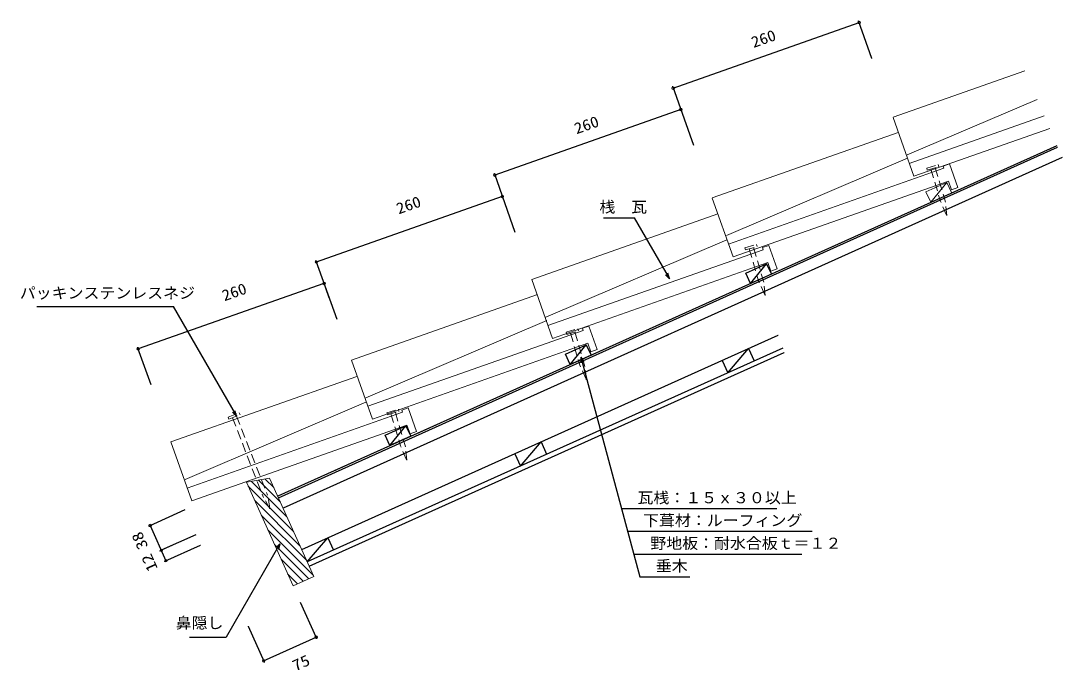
# Model space of a CAD drawing. Units: millimetres, scale not verified. Extents: x -697 to 676, y -433 to 423.
import ezdxf
from ezdxf.enums import TextEntityAlignment as Align

# ---------------------------------------------------------------- set-up
doc = ezdxf.new("R2010")
doc.units = ezdxf.units.MM
doc.header["$LTSCALE"] = 10
doc.linetypes.add('DASHED1', pattern=[1.8, 1.2, -0.6])
doc.linetypes.add('DASHED3', pattern=[4, 3, -1])
doc.layers.add('0-0_LAYER001', color=2, linetype='Continuous', lineweight=18)
doc.layers.add('0-1_ADD_LINE', color=7, linetype='Continuous')
doc.styles.add('ＭＳ ゴシック', font='')
doc.styles.get('ＭＳ ゴシック').set_extended_font_data('MS Gothic')

msp = doc.modelspace()

# ---------------------------------------------------------------- linework, layer by layer
at = {"layer": '0-0_LAYER001'}
for p, q in [((163.19, 334.46), (408.41, 420.86)), ((407.58, 423.22), (425.03, 373.7)), ((162.36, 336.82), (179.81, 287.3)), ((-72.06, 219.76), (173.16, 306.16)), ((172.33, 308.52), (189.78, 259)), ((-357.41, -205.8), (669.89, 256.49)), ((-351.25, -219.48), (676.05, 242.81)), ((-72.89, 222.12), (-55.45, 172.6)), ((523.87, 209.76), (496.5, 197.45)), ((523.87, 209.76), (502.99, 183.92)), ((523.87, 209.76), (530.21, 196.55)), ((-62.93, 193.82), (-45.48, 144.31)), ((496.5, 197.45), (502.99, 183.92)), ((530.62, 196.35), (502.99, 183.92)), ((-307.32, 105.06), (-62.09, 191.46)), ((-308.15, 107.42), (-290.7, 57.9)), ((286.13, 102.78), (258.76, 90.46)), ((286.13, 102.78), (265.26, 76.94)), ((286.13, 102.78), (292.62, 89.25)), ((258.76, 90.46), (265.26, 76.94)), ((292.62, 89.25), (265.26, 76.94)), ((-542.34, -9.56), (-297.12, 76.85)), ((-297.95, 79.21), (-280.5, 29.69)), ((-326.63, -274.19), (301.58, 8.5)), ((-543.17, -7.2), (-525.72, -56.71)), ((-319.24, -290.61), (307.56, -8.55)), ((48.39, -4.2), (21.03, -16.52)), ((48.39, -4.2), (27.52, -30.04)), ((48.39, -4.2), (54.89, -17.73)), ((262.5, -9.09), (235.23, -41.1)), ((262.5, -9.09), (269.88, -25.5)), ((-316.78, -296.08), (309.56, -14.23)), ((21.03, -16.52), (27.52, -30.04)), ((54.89, -17.73), (27.52, -30.04)), ((41.59, -20.34), (119.2, -309.98)), ((227.84, -24.68), (235.23, -41.1)), ((-189.34, -111.18), (-216.71, -123.5)), ((-216.71, -123.5), (-210.22, -137.03)), ((-189.34, -111.18), (-210.22, -137.03)), ((-189.34, -111.18), (-182.85, -124.71)), ((-182.85, -124.71), (-210.22, -137.03)), ((-11.08, -132.2), (-38.35, -164.2)), ((-11.08, -132.2), (-3.69, -148.61)), ((-45.73, -147.79), (-38.35, -164.2)), ((-397.22, -190.44), (-337.4, -250.25)), ((-392.77, -184.28), (-346.08, -230.97)), ((-383.72, -182.72), (-354.76, -211.68)), ((-374.67, -181.16), (-363.44, -192.4)), ((-388.54, -209.72), (-328.73, -269.54)), ((-528.67, -243.58), (-480.79, -222.04)), ((-379.86, -229.01), (-320.05, -288.82)), ((95.1, -220.03), (299.92, -220.03)), ((-511.69, -275.23), (-526.39, -242.55)), ((-513.97, -276.25), (-466.09, -254.71)), ((-371.18, -248.29), (-311.37, -308.11)), ((-292.18, -258.69), (-284.8, -275.11)), ((102.48, -250.01), (346.3, -250.01)), ((-507.81, -289.93), (-459.94, -268.39)), ((-362.5, -267.58), (-317.31, -312.77)), ((-505.53, -288.9), (-511.69, -275.23)), ((-353.83, -286.86), (-324.63, -316.06)), ((112.03, -280.11), (332.97, -280.11)), ((-345.15, -306.15), (-331.94, -319.35)), ((119.2, -309.98), (184.94, -309.98)), ((-306.5, -392.04), (-328.04, -344.17)), ((-375.78, -423.22), (-397.32, -375.34)), ((-376.8, -420.94), (-307.52, -389.76))]:
    msp.add_line(p, q, dxfattribs=at)
at = {"layer": '0-0_LAYER001', "color": 4}
for p, q in [((453.08, 296.14), (626.96, 357.4)), ((471.75, 246.29), (643.15, 319.61)), ((474.43, 235.12), (652.47, 297.86)), ((214.77, 189.68), (459.86, 276.03)), ((233.44, 139.84), (471.91, 241.83)), ((236.12, 128.67), (520.01, 228.69)), ((519.01, 231.52), (520.01, 228.69)), ((-23.23, 82.19), (221.86, 168.55)), ((-4.56, 32.35), (233.91, 134.35)), ((281.01, 124.04), (289.5, 127.03)), ((281.01, 124.04), (282.01, 121.21)), ((289.5, 127.03), (300.46, 95.9)), ((-1.89, 21.18), (282.01, 121.21)), ((-260.76, -24.21), (-15.67, 62.15)), ((-242.08, -74.05), (-3.62, 27.95)), ((-239.41, -85.22), (44.48, 14.81)), ((43.49, 17.64), (44.48, 14.81)), ((-499.14, -132.17), (-253.92, -45.76)), ((-480.33, -181.96), (-241.87, -79.96)), ((-477.66, -193.13), (-193.76, -93.1)), ((-194.76, -90.28), (-193.76, -93.1)), ((-471.68, -210.11), (-187.78, -110.08)), ((-499.14, -132.17), (-471.68, -210.11))]:
    msp.add_line(p, q, dxfattribs=at)
at = {"layer": '0-0_LAYER001', "linetype": 'DASHED3'}
msp.add_line((-358.23, -203.98), (669.07, 258.31), dxfattribs=at)
at = {"layer": '0-0_LAYER001', "color": 1, "linetype": 'DASHED1'}
for p, q in [((503.03, 227.57), (515.41, 185.53)), ((508.79, 229.26), (522.16, 183.85)), ((523.64, 166.95), (515.41, 185.53)), ((523.83, 166.3), (522.16, 183.85)), ((269.2, 124.04), (282.58, 78.62)), ((263.45, 122.34), (275.83, 80.3)), ((284.05, 61.72), (275.83, 80.3)), ((284.25, 61.07), (282.58, 78.62)), ((27.72, 11.08), (40.11, -30.97)), ((33.48, 12.77), (46.85, -32.64)), ((48.33, -49.54), (40.11, -30.97)), ((48.52, -50.19), (46.85, -32.64)), ((-423.77, -99.52), (-408.88, -93.68)), ((-408.88, -93.68), (-407.78, -96.47)), ((-208.9, -95.16), (-196.51, -137.21)), ((-203.14, -93.47), (-189.77, -138.88)), ((-423.77, -99.52), (-422.68, -102.32)), ((-422.68, -102.32), (-407.78, -96.47)), ((-418.02, -100.49), (-376.91, -205.35)), ((-412.44, -98.3), (-371.6, -202.46)), ((-188.29, -155.78), (-196.51, -137.21)), ((-188.1, -156.44), (-189.77, -138.88)), ((-368.51, -220.69), (-376.91, -205.35)), ((-368.55, -220.2), (-371.6, -202.46))]:
    msp.add_line(p, q, dxfattribs=at)
at = {"layer": '0-0_LAYER001', "color": 3}
for q in [(-368.94, -180.17), (-337.98, -322.07)]:
    msp.add_line((-399.47, -185.44), q, dxfattribs=at)
at = {"layer": '0-0_LAYER001', "color": 4}
for points in [[(453.07, 295.73), (480.41, 218.15), (659.57, 281.27)], [(519.01, 231.52), (527.5, 234.51), (538.47, 203.39)], [(214.76, 189.28), (242.1, 111.69), (525.99, 211.72)], [(525.99, 211.72), (529.98, 200.4), (538.47, 203.39)], [(-23.24, 81.79), (4.09, 4.2), (287.99, 104.23)], [(287.99, 104.23), (291.98, 92.91), (300.46, 95.9)], [(43.49, 17.64), (51.98, 20.63), (62.94, -10.49)], [(-260.77, -24.61), (-233.43, -102.2), (50.47, -2.17)], [(50.47, -2.17), (54.45, -13.49), (62.94, -10.49)], [(-194.76, -90.28), (-186.27, -87.28), (-175.31, -118.41)], [(-187.78, -110.08), (-183.79, -121.4), (-175.31, -118.41)]]:
    msp.add_lwpolyline(points, dxfattribs=at)
at = {"layer": '0-0_LAYER001', "color": 1, "linetype": 'DASHED1'}
for points in [[(497.39, 229.03), (512.74, 233.55), (513.58, 230.68)], [(497.39, 229.03), (498.24, 226.16), (513.58, 230.68)], [(257.81, 123.81), (273.15, 128.33), (274, 125.45)], [(257.81, 123.81), (258.65, 120.93), (274, 125.45)], [(22.08, 12.54), (37.43, 17.06), (38.28, 14.18)], [(22.08, 12.54), (22.93, 9.66), (38.28, 14.18)], [(-214.54, -93.7), (-199.19, -89.18), (-198.34, -92.06)], [(-214.54, -93.7), (-213.69, -96.58), (-198.34, -92.06)]]:
    msp.add_lwpolyline(points, dxfattribs=at)
at = {"layer": '0-0_LAYER001'}
for points in [[(158.16, 83.04), (111.89, 163.17), (71.39, 163.17)], [(156.22, 90.29), (158.16, 83.04), (152.85, 88.34)], [(-412.44, -98.3), (-496.05, 46.52), (-676.05, 46.52)], [(41.59, -27.84), (41.59, -20.34), (45.34, -26.83)], [(-414.38, -91.06), (-412.44, -98.3), (-417.74, -93)], [(-355.35, -266.77), (-426.34, -389.72), (-474.34, -389.72)], [(-360.65, -272.07), (-355.35, -266.77), (-357.29, -274.02)]]:
    msp.add_lwpolyline(points, dxfattribs=at)
at = {"layer": '0-0_LAYER001', "color": 3}
msp.add_lwpolyline([(-368.94, -180.17), (-310.63, -309.76), (-337.98, -322.07)], dxfattribs=at)
at = {"layer": '0-0_LAYER001'}
for centre in [(408.41, 420.86), (163.19, 334.46), (173.16, 306.16), (-72.06, 219.76), (-62.09, 191.46), (-307.32, 105.06), (-297.12, 76.85), (-542.34, -9.56), (-526.39, -242.55), (-511.69, -275.23), (-511.69, -275.23), (-505.53, -288.9), (-307.52, -389.76), (-376.8, -420.94)]:
    msp.add_circle(centre, 1.7, dxfattribs=at)
at = {"layer": '0-1_ADD_LINE'}
for p, q in [((163.19, 334.46), (408.41, 420.86)), ((425.03, 373.7), (407.58, 423.22)), ((162.62, 336.06), (189.78, 259)), ((173.16, 306.16), (-72.06, 219.76)), ((669.07, 258.31), (-358.23, -203.98)), ((-357.41, -205.8), (669.89, 256.49)), ((676.05, 242.81), (-351.25, -219.48)), ((-72.63, 221.36), (-45.48, 144.31)), ((-62.09, 191.46), (-307.32, 105.06)), ((71.39, 163.17), (111.89, 163.17)), ((-307.88, 106.66), (-280.5, 29.69)), ((265.26, 76.94), (286.13, 102.78)), ((158.16, 83.04), (152.85, 88.34)), ((-297.35, 76.77), (-542.34, -9.56)), ((-676.05, 46.52), (-496.05, 46.52)), ((-326.63, -274.19), (301.58, 8.5)), ((-542.91, -7.95), (-525.72, -56.71)), ((307.56, -8.55), (-319.24, -290.61)), ((27.52, -30.04), (48.39, -4.2)), ((-316.78, -296.08), (309.56, -14.23)), ((41.59, -20.34), (41.59, -27.84)), ((41.59, -20.34), (44.94, -26.14)), ((41.59, -20.34), (119.2, -309.98)), ((-412.44, -98.3), (-417.74, -93)), ((-210.22, -137.03), (-189.34, -111.18)), ((-480.79, -222.04), (-527.94, -243.25)), ((95.1, -220.03), (299.92, -220.03)), ((-526.39, -242.55), (-505.53, -288.9)), ((-466.09, -254.71), (-511.69, -275.23)), ((103.13, -250.01), (346.3, -250.01)), ((-507.08, -289.6), (-459.94, -268.39)), ((-355.35, -266.77), (-426.34, -389.72)), ((-355.35, -266.77), (-360.54, -271.95)), ((-355.35, -266.77), (-357.29, -274.02)), ((-513.24, -275.92), (-511.69, -275.23)), ((112.03, -280.11), (332.97, -280.11)), ((119.2, -309.98), (184.94, -309.98)), ((-307.52, -389.76), (-328.04, -344.17)), ((-397.32, -375.34), (-376.11, -422.49)), ((-474.34, -389.72), (-426.34, -389.72)), ((-376.8, -420.94), (-307.52, -389.76))]:
    msp.add_line(p, q, dxfattribs=at)
for points in [[(111.89, 163.17), (158.16, 83.04), (156.22, 90.29)], [(-496.05, 46.52), (-412.44, -98.3), (-414.38, -91.06)], [(227.84, -24.68), (235.23, -41.1), (262.5, -9.09), (269.88, -25.5)], [(-45.73, -147.79), (-38.35, -164.2), (-11.08, -132.2), (-3.69, -148.61)], [(-319.24, -290.61), (-292.18, -258.69), (-284.8, -275.11)], [(-307.52, -389.76), (-306.82, -391.31), (-307.52, -389.76)]]:
    msp.add_lwpolyline(points, dxfattribs=at)
for points in [[(265.26, 76.94), (258.76, 90.46), (286.13, 102.78), (292.62, 89.25)], [(27.52, -30.04), (21.03, -16.52), (48.39, -4.2), (54.89, -17.73)], [(-210.22, -137.03), (-216.71, -123.5), (-189.34, -111.18), (-182.85, -124.71)]]:
    msp.add_lwpolyline(points, close=True, dxfattribs=at)

# ---------------------------------------------------------------- texts
at = {"layer": '0-0_LAYER001', "color": 7, "style": 'ＭＳ ゴシック'}
for s, rotation, width, p in [('260', 19.41, 1.1, (270.68, 383.21)), ('260', 19.41, 1.1, (37.26, 269.4)), ('260', 19.41, 1.1, (-197.32, 163.72)), ('260', 19.41, 1.1, (-427.16, 49.03)), ('38', 114.228, 1.15, (-524.81, -268.28)), ('12', 114.228, 1.15, (-512.04, -297.32)), ('75', 24.228, 1.15, (-333.2, -438.99))]:
    msp.add_text(s, height=14.66, rotation=rotation, dxfattribs=dict(at, width=width)).set_placement(p, align=Align.BOTTOM_LEFT)
at = {"layer": '0-0_LAYER001', "color": 7, "style": 'ＭＳ ゴシック', "width": 1.05}
for s, p in [('桟\u3000瓦', (65.86, 166)), ('パッキンステンレスネジ', (-698.28, 52.49)), ('\u3000瓦桟：１５ｘ３０以上', (95.1, -217.53)), ('\u3000下葺材：ルーフィング', (102.48, -247.51)), ('\u3000野地板：耐水合板ｔ＝１２', (112.03, -277.61)), ('\u3000垂木', (119.2, -307.48)), ('鼻隠し', (-492.78, -382.68))]:
    msp.add_text(s, height=14.66, dxfattribs=at).set_placement(p, align=Align.BOTTOM_LEFT)

doc.saveas('drawing.dxf')
